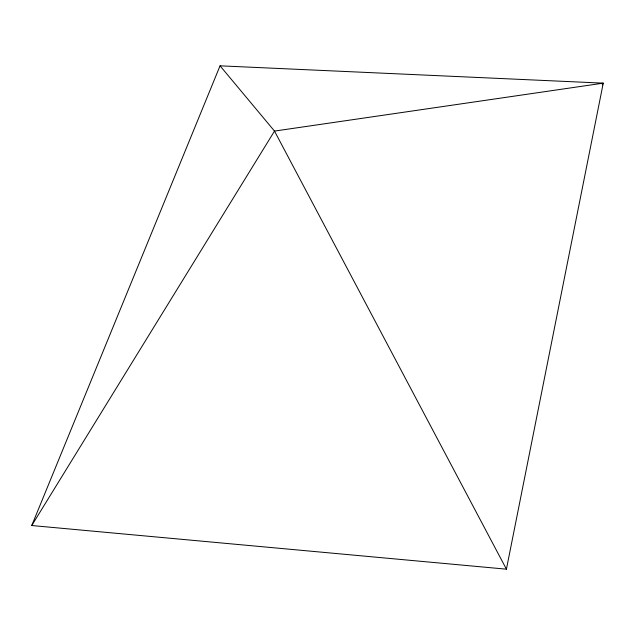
<?xml version="1.0" encoding="UTF-8"?>
<svg xmlns="http://www.w3.org/2000/svg" width="635" height="635" viewBox="0 0 635 635"><rect width="100%" height="100%" fill="white"/><g stroke="black" fill="none" stroke-linecap="round" stroke-linejoin="round"><path stroke-width="0.95" d="M506.42 569.174L603.25 83.145L220.051 65.826L31.75 525.526L506.42 569.174L274.503 131.088L220.051 65.826M602.25 84.86L603.25 83.145L274.503 131.088L31.75 525.526"/></g></svg>
